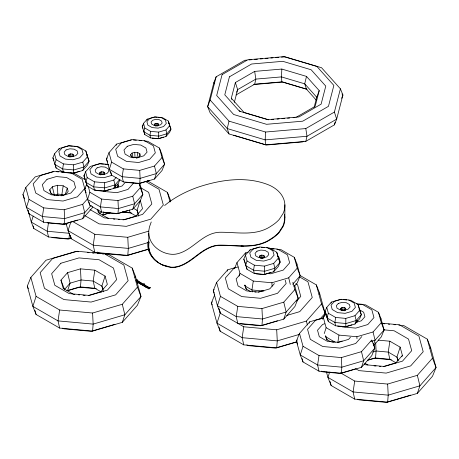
<?xml version="1.0" encoding="UTF-8"?>
<svg xmlns="http://www.w3.org/2000/svg" width="459" height="459" viewBox="0 0 459 459"><rect width="100%" height="100%" fill="white"/><g stroke="black" fill="none" stroke-linecap="round" stroke-linejoin="round"><path stroke-width="0.69" d="M246.862 60.112L244.745 60.295L216.149 76.802L210.142 100.045L229.012 121.142L265.554 132.037L265.182 139.88L265.554 144.837L305.809 141.366L334.404 124.859L336.671 119.133L342.913 95.002L340.412 88.817L321.541 67.72L284.999 56.824L281.47 57.128M231.824 99.454L231.325 98.22L235.375 82.534L254.67 71.397L281.837 69.057L281.465 76.9L281.837 81.851L306.497 89.207L316.4 100.28M57.828 195.494L57.49 185.281L63.187 185.803L67.272 188.156L68.173 191.449L65.551 194.415L61.053 195.741M53.697 171.454L35.2 176.893L25.779 187.57L22.95 194.507L26.473 207.353L29.026 213.791L43.703 222.265L64.203 224.141L64.65 218.582L64.203 209.757L82.7 204.318L87.411 198.976M72.459 146.203L68.391 145.83L59.211 148.532L54.535 153.828L52.894 157.85L56.147 168.046L63.428 172.251L73.601 173.181L73.601 164.838L82.781 162.136L87.457 156.84L85.844 150.965L78.564 146.76L73.813 146.329M33.197 216.114L31.287 222.076L33.834 228.513L48.511 236.987L69.016 238.864L69.464 233.304L47.214 231.267L31.287 222.076L28.131 210.578M80.474 268.859L67.542 272.663L70.084 283.169L67.542 290.736L80.474 286.932L81.036 279.95L80.474 268.859L94.812 270.173L105.077 276.094L107.343 284.373L100.756 291.838L88.501 295.447M78.512 251.744L75.706 251.486L45.998 260.224L30.856 277.379L27.305 286.095L32.87 306.377L36.077 314.467L59.653 328.082L92.586 331.094L93.148 324.106L92.586 313.021L122.301 304.277L137.436 287.127L132.221 268.113L108.645 254.498L105.84 254.24M103.493 164.121L99.425 163.748L90.251 166.451L85.575 171.746L83.934 175.768L87.187 185.964L94.468 190.169L104.641 191.099L104.641 182.757L113.815 180.054L116.156 177.409M86.762 184.088L84.72 189.102L87.566 199.476L89.872 205.299L101.6 212.069L117.98 213.567L118.382 208.541L117.98 200.56L132.754 196.211L140.288 187.679L139.175 183.629M66.016 223.223L68.058 230.659L71.26 238.755L94.841 252.37L127.774 255.382L128.336 248.394L127.774 237.303L148.705 231.147M131.32 139.783L116.546 144.132L109.013 152.663L106.459 158.934L109.305 169.302L111.612 175.131L123.339 181.902L139.72 183.399L140.121 178.367L139.72 170.387L154.494 166.038L162.027 157.506L159.428 148.05L147.7 141.28L144.143 140.953M157.219 117.257L154.528 117.011L147.241 119.156L143.529 123.362L142.238 126.523L144.809 134.585L150.592 137.924L158.671 138.658L158.671 132.106L165.957 129.96L169.669 125.755L168.39 121.09L162.606 117.751L158.567 117.384M259.295 247.103L250.115 249.805L245.439 255.101L243.804 259.123L247.051 269.318L254.338 273.524L264.51 274.453L264.51 266.111L273.684 263.409L278.361 258.113L276.748 252.238L269.467 248.032L266.754 247.785M235.232 267.608L227.733 269.817L216.614 282.411L220.446 296.376L237.762 306.371L236.224 316.595L237.762 323.343L261.946 325.551L262.473 318.994L261.946 308.586L283.765 302.165L294.879 289.566L292.871 282.256M214.72 294.787L211.421 302.877L216.987 323.159L220.194 331.255L243.769 344.864L276.702 347.876L277.265 340.888L276.702 329.803L306.417 321.065L321.552 303.91L316.337 284.896L300.203 275.578M341.341 373.242L341.829 367.189L341.341 357.578L361.48 351.657L371.744 340.027L374.819 348.14L371.744 355.691L361.48 367.32L341.341 373.242L319.016 371.199L303.032 361.973L300.255 354.956L296.416 340.968L299.498 333.418L309.756 321.793L323.182 317.84M341.961 299.509L340.601 299.383L331.427 302.085L326.751 307.381L325.11 311.403L328.363 321.598L335.644 325.804L345.816 326.733L345.816 318.391L354.996 315.689L359.672 310.393L358.06 304.518L350.774 300.312L348.742 300.129M367.366 360.378L375.537 357.974L376.099 350.992L375.674 342.672M326.447 372.008L327.933 377.413L331.134 385.508L354.715 399.123L387.648 402.136L388.211 395.147L387.648 384.063L417.357 375.319L432.498 358.169L427.283 339.149L403.702 325.54L401.602 325.345M147.993 242.117C146.455 251.228 152.508 259.943 160.432 263.914M148.561 242.444L148.458 247.298L149.158 250.769M148.928 242.656C147.643 250.413 151.849 258.193 158.206 262.491M25.779 187.57L29.026 199.407L43.703 207.881L42.4 216.545L43.703 222.265M48.511 222.604L47.214 231.267L48.511 236.987M54.535 153.828L56.147 159.703L63.428 163.909L62.676 168.935L63.428 172.251M63.187 185.803L61.89 194.467L62.177 195.735M71.799 156.508L72.178 153.994L70.588 153.851L69.16 154.276L68.431 155.102L68.678 156.014L70.875 156.766M30.856 277.379L36.077 296.394L59.653 310.009L58.023 320.893L59.653 328.082M85.575 171.746L87.187 177.622L94.468 181.827L93.711 186.853L94.468 190.169M102.839 174.426L103.212 171.913L101.628 171.769L100.194 172.194L99.465 173.02L99.718 173.932L100.854 174.592M72.499 221.399L94.841 234.297L93.206 245.181L94.841 252.37M88.203 186.211L89.872 192.287L101.6 199.063L100.423 206.9L101.6 212.069M94.812 270.173L93.177 281.057L94.812 288.246L101.45 292.079M115.226 187.96L115.616 185.344M109.013 152.663L111.612 162.119L123.339 168.889L122.163 176.726L123.339 181.902M136.862 158.441L137.746 152.56L134.751 152.29L132.054 153.082L130.677 154.643L131.154 156.37L133.294 157.609M143.529 123.362L144.809 128.027L150.592 131.366L149.995 135.313L150.592 137.924M157.196 126.064L157.592 123.437L155.056 123.666L154.442 124.36L154.654 125.129M218.886 308.425L220.194 313.176L243.769 326.791L242.14 337.675L243.769 344.864M245.439 255.101L247.051 260.976L254.338 265.182L253.58 270.208L254.338 273.524M248.239 252.106L245.548 252.898L236.987 262.6L239.937 273.357L253.27 281.057L251.934 289.968L252.381 291.93M262.611 258.411L263.082 255.267L261.492 255.124L260.064 255.548L259.335 256.374L259.582 257.287L260.718 257.947L262.307 258.09L263.741 257.671L264.47 256.839L264.218 255.927L263.082 255.267M299.498 333.418L303.032 346.31L319.016 355.536L317.599 364.974L319.016 371.199M326.751 307.381L328.363 313.256L335.644 317.462L334.892 322.488L335.644 325.804M337.87 342.351L338.96 335.093L326.131 327.686L323.291 317.335L326.033 314.226M343.917 310.691L344.388 307.547L342.804 307.404L341.37 307.823L340.641 308.655L340.894 309.567L342.03 310.227L343.619 310.37L345.048 309.945L345.776 309.119L345.529 308.207L344.388 307.547M340.44 372.811L354.715 381.05L353.08 391.934L354.715 399.123M378.268 340.153L389.869 341.215L388.239 352.099L389.869 359.288L395.91 362.771M148.561 242.444L148.762 241.199M235.983 94.984L254.67 84.192L255.847 79.103L254.67 71.397M305.809 141.366L306.979 136.277L305.809 128.566L334.404 112.059L340.412 88.817M229.012 121.142L227.234 128.566L229.012 133.942L265.554 144.837M281.837 69.057L306.497 76.406L304.719 83.831L306.497 89.207M216.149 76.802L213.883 82.528L207.64 106.66L210.142 112.845L229.012 133.942M234.342 102.386L237.647 89.614L235.375 82.534M314.122 107.343L316.733 97.256L319.229 90.641L306.497 76.406M319.229 90.641L315.178 106.327L296.485 117.12M334.404 124.859L335.11 122.123M29.026 199.407L26.473 207.353L42.4 216.545L64.65 218.582L84.726 212.678L91.232 205.305M56.147 159.703L54.667 164.311L62.676 168.935L73.865 169.956L83.957 166.99L89.098 161.161L85.844 150.965M72.677 156.628L73.314 154.654L72.178 153.994M65.144 194.777L67.272 188.156M36.077 296.394L32.87 306.377L58.023 320.893L93.148 324.106L124.842 314.782L140.988 296.485L135.428 276.203L132.221 268.113M86.9 156.02L87.325 154.7M70.835 222.013L68.058 230.659L93.206 245.181L128.336 248.394L149.238 242.243M87.187 177.622L85.707 182.229L93.711 186.853L104.899 187.874L114.991 184.908L119.667 179.607M89.872 192.287L87.566 199.476L100.423 206.9L118.382 208.541L134.59 203.773L142.841 194.421L140.001 184.048L139.582 185.356M103.717 174.546L104.348 172.573L103.212 171.913M111.612 162.119L109.305 169.302L122.163 176.726L140.121 178.367L156.324 173.605L164.58 164.247L161.734 153.88L159.428 148.05M116.89 187.892L118.147 183.973L118.623 185.7L117.854 187.582M144.809 128.027L143.644 131.647L149.995 135.313L158.871 136.128L166.881 133.77L170.96 129.151L168.39 121.09M138.629 157.718L139.886 153.799L137.746 152.56M105.077 276.094L101.869 286.077L103.441 291.809M157.965 125.795L158.544 123.987L157.592 123.437M169.164 125.232L169.555 124.028L168.396 123.356M161.316 155.182L161.734 153.88M134.998 277.534L135.428 276.203M170.186 201.822L170.61 200.491L167.409 192.396L147.551 180.932M220.446 296.376L217.434 305.746L220.446 313.342L219.534 310.02M220.194 313.176L216.987 323.159L242.14 337.675L277.265 340.888L299.52 334.347M239.064 276.077L239.937 273.357M247.051 260.976L245.571 265.583L253.58 270.208L264.768 271.229L274.861 268.263L280.001 262.433L276.748 252.238M263.581 257.901L264.218 255.927M296.503 265.348L296.939 263.982L294.317 257.356L280.983 249.656L276.84 249.283M319.114 294.317L319.539 292.991L316.337 284.896M303.032 346.31L300.255 354.956L317.599 364.974L341.829 367.189L363.683 360.757L374.819 348.14L373.54 343.475M328.363 313.256L326.883 317.863L334.892 322.488L346.075 323.509L356.167 320.537L361.308 314.713L358.06 304.518M324.238 333.578L326.131 327.686M344.68 310.841L345.529 308.207M329.642 372.094L327.933 377.413L353.08 391.934L388.211 395.147L419.905 385.824L436.05 367.527L430.485 347.245L427.283 339.149M359.116 309.573L359.54 308.253M380.557 319.98L380.976 318.666L378.451 312.292L365.622 304.885L363.551 304.696M389.869 341.215L400.133 347.136L396.932 357.119L397.976 360.94M430.06 348.576L430.485 347.245M58.821 149.697L59.211 148.532M73.601 173.181L82.781 170.484L83.957 166.99L82.781 162.136M64.203 224.141L82.7 218.702L84.726 212.678L82.7 204.318M116.138 145.342L116.546 144.132M103.573 212.506L102.724 215.024L110.212 212.821M104.641 191.099L113.815 188.402L114.991 184.908L113.815 180.054M146.874 120.252L147.241 119.156M117.98 213.567L132.754 209.224L134.59 203.773L132.754 196.211M158.671 138.658L165.957 136.518L166.881 133.77L165.957 129.96M139.72 183.399L154.494 179.05L156.324 173.605L154.494 166.038M92.586 331.094L122.301 322.356L124.842 314.782L122.301 304.277M227.297 271.108L227.733 269.817M245.129 254.137L245.548 252.898M249.725 250.97L250.115 249.805M264.51 274.453L273.684 271.757L274.861 268.263L273.684 263.409M261.946 325.551L283.765 319.131L286.152 312.028L298.212 298.356L294.626 285.268M309.314 323.102L309.756 321.793M331.037 303.25L331.427 302.085M345.816 326.733L354.996 324.031L356.167 320.537L354.996 315.689M361.48 367.32L363.683 360.757L361.48 351.657M373.5 344.887L375.055 340.251L384.091 330.015L380.976 318.666M387.648 402.136L417.357 393.397L419.905 385.824L417.357 375.319M210.142 100.045L207.64 106.66L227.234 128.566L265.182 139.88L306.979 136.277L336.671 119.133L334.404 112.059M341.662 98.306L342.913 95.002L341.955 93.934M137.987 281.459L137.809 280.897L137.597 281.602L136.271 281.74M236.637 92.156L237.647 89.614L255.847 79.103L281.465 76.9L304.719 83.831L316.733 97.256M73.096 156.72L73.566 155.567L73.314 154.654M104.13 174.638L104.6 173.491L104.348 172.573M92.638 206.762L92.121 208.025L82.7 218.702M119.897 179.653L118.491 183.101L113.815 188.402M216.614 282.411L213.28 290.593L217.434 305.746L236.224 316.595L262.473 318.994L286.152 312.028L283.765 302.165M234.606 268.435L236.987 262.6M264 257.992L264.47 256.839M322.528 319.212L323.291 317.335M323.073 318.248L325.104 313.273L319.539 292.991M345.311 310.273L345.776 309.119M356.827 322.344L357.59 320.474L356.459 321.753M401.895 356.66L402.405 355.415L400.133 347.136M144.734 285.234L143.575 285.957L145.537 285.578M151.235 221.972L149.41 227.067L148.791 230.797L148.745 246.317M149.129 287.695L147.655 288.309L148.745 287.655M73.566 155.567L72.838 156.399L71.403 156.817M54.713 195.408L50.628 193.05L49.727 189.762L52.349 186.79L57.49 185.281M82.781 170.484L87.457 165.183L89.098 161.161L87.457 156.84M84.869 174.713L83.934 175.768L85.104 178.855M107.377 157.896L106.459 158.934L107.618 161.998M85.638 188.064L84.72 189.102L86.114 192.78M143.145 125.496L142.238 126.523L142.881 128.222M104.6 173.491L103.872 174.317L102.919 174.598M111.606 174.724L110.745 175.705L103.958 177.702L96.442 177.013L91.054 173.904L89.866 169.56L93.32 165.647L100.108 163.651L107.624 164.339L108.823 165.028M158.143 125.45L158.757 124.756L158.544 123.987M118.623 185.7L117.246 187.255L114.549 188.052M125.318 182.292L122.042 186.004L115.611 187.897L114.182 187.765M165.957 136.518L169.669 132.307L170.96 129.151L169.669 125.755M101.548 211.674L99.689 213.779L98.169 209.769M133.592 183.049L127.963 189.424L116.919 192.671L104.675 191.552L103.504 190.881M72.883 293.984L63.222 288.407L60.949 280.133L67.542 272.663M154.494 179.05L162.027 170.518L164.58 164.247L162.027 157.506M132.754 209.224L140.288 200.692L142.841 194.421L140.288 187.679M122.301 322.356L137.436 305.201L140.988 296.485L137.436 287.127M214.21 289.537L213.28 290.593L214.233 293.1M212.345 301.827L211.421 302.877L212.184 304.879M239.85 274.746L236.138 278.952L238.055 285.951L246.735 290.96L258.853 292.067L269.789 288.854L274.43 283.593M273.684 271.757L278.361 266.455L280.001 262.433L278.361 258.113M253.27 281.057L271.9 282.755L288.705 277.815L297.266 268.113L294.317 257.356M292.664 284.287L300.175 275.779L296.939 263.982M294.11 286.485L297.266 282.91L300.175 275.779L297.266 268.113M296.606 301.127L300.76 296.422L297.581 284.827L295.78 283.788M283.765 319.131L294.879 306.537L298.212 298.356L294.879 289.566M297.346 339.918L296.416 340.968L297.604 344.089M320.032 319.022L325.104 313.273L321.552 303.91M354.996 324.031L359.672 318.735L361.308 314.713L359.672 310.393M350.446 337.245L348.582 339.367L338.484 342.334L327.296 341.312L319.286 336.688L317.519 330.228L322.66 324.398L324.679 323.807M361.807 336.573L355.714 343.481L340.062 348.088L322.717 346.499L310.301 339.333L307.553 329.315L315.528 320.284L323.693 317.88M338.96 335.093L356.884 336.734L373.052 331.977L381.291 322.643L378.451 312.292M373.511 345.696L381.291 336.877L384.091 330.015L381.291 322.643M402.405 355.415L395.813 362.88L383.563 366.489M417.357 393.397L432.498 376.242L436.05 367.527L432.498 358.169M148.527 288.631L149.651 287.736L150.609 287.69L148.968 288.636M145.56 285.819L144.465 286.468L145.738 286.02M149.077 288.866L148.544 288.826M303.967 141.183L302.739 141.894L266.53 145.01L233.66 135.21M136.92 281.017L136.019 280.219L136.65 279.852L138.113 280.415L136.621 279.554M138.291 282.721L137.31 282.996L139.375 281.803C141.165 282.061 139.347 284.046 138.308 282.864M142.583 283.914L141.085 284.517L143.346 284.15M144.201 284.832L142.692 285.441L144.734 285.148M147.764 287.432L146.696 287.753L148.188 286.892L149.164 287.529M163.542 137.149L158.137 138.738L152.141 138.193M79.705 171.287L72.924 173.278L65.402 172.595L64.208 171.901M136.289 157.879L138.985 157.087L140.362 155.526L139.886 153.799M110.745 189.206L103.958 191.202L96.442 190.514L95.242 189.819M149.703 180.307L138.658 183.554L126.414 182.435M77.399 220.085L63.032 224.313L47.105 222.856M102.782 214.795L109.489 212.821M127.963 210.474L116.919 213.728L104.675 212.603L103.504 211.932M123.006 219.93L135.939 216.126L142.531 208.661L140.259 200.382L137.057 210.365L138.629 216.097M71.265 238.032L67.846 239.036L51.913 237.578M69.016 238.864L71.07 238.261M148.785 248.985L126.3 255.594L99.115 253.11L97.291 252.054M127.774 255.382L149.382 249.025M66.922 290.702L79 287.15L96.315 288.734M238.049 266.983L233.981 268.182L225.346 277.965L228.318 288.814L241.773 296.583L260.563 298.298L277.511 293.312L286.152 283.524L285.217 280.133M270.609 272.56L263.827 274.551L256.306 273.868L255.112 273.174M114.962 324.295L91.117 331.312L63.927 328.822L62.711 328.122M258.142 292.073L263.535 290.49M286.812 315.442L299.756 311.632L312.252 297.472L307.949 281.774L299.434 276.857M277.511 320.766L260.563 325.758L241.773 324.037L240.55 323.331M356.207 322.316L361.325 320.807L364.911 316.744L363.677 312.24L359.334 309.733M351.921 324.84L345.139 326.831L337.617 326.148M297.03 341.68L275.234 348.094L248.044 345.604L246.827 344.904M276.702 347.876L296.962 341.915M337.21 342.523L342.184 341.06M370.964 341.456L375.055 340.251L373.052 331.977M372.674 351.996L376.099 350.992L388.239 352.099L396.932 357.119L398.16 360.229M368.02 359.971L374.062 358.192L391.378 359.776M355.714 368.829L340.062 373.431L322.717 371.842L321.478 371.13M410.702 395.136L386.174 402.354L358.99 399.864L357.773 399.164M175.183 267.046C191.828 264.332 201.461 246.127 218.834 245.14C236.322 244.831 255.514 249.598 271.068 238.737A49.526 28.596 0 0 0 275.429 235.61A48.797 28.171 0 0 0 278.923 232.208L282.801 226.218A54.891 31.694 0 0 0 284.414 216.482M136.581 281.912L137.562 281.803L137.671 282.543L137.907 281.769L139.129 281.66L137.941 281.574M248.979 59.928L251.807 59.687M254.63 59.44L257.459 59.2M260.282 58.953L262.399 58.775M265.227 58.528L268.05 58.287M270.873 58.041L272.996 57.863M275.819 57.616L278.642 57.375M254.67 84.192L281.837 81.851M253.735 84.536L282.813 82.029L307.1 89.27M271.498 119.57L273.593 119.386M277.075 119.088L279.164 118.91M281.946 118.669L284.735 118.428M287.523 118.187L289.612 118.009M293.094 117.705L295.183 117.527M265.554 132.037L305.809 128.566M241.038 246.041L243.264 246.122M148.268 287.271L148.739 287.437M157.477 125.726L154.058 125.416L151.608 123.999L151.068 122.025L152.64 120.247L155.721 119.34L159.141 119.65L161.591 121.067L162.13 123.041L160.558 124.819L156.944 125.806L155.607 125.68M150.592 131.366L158.671 132.106M133.46 139.978L136.306 140.236M139.157 140.5L141.292 140.695M104.853 164.247L108.244 164.557M123.339 168.889L139.72 170.387M63.428 163.909L73.601 164.838M63.87 172.102L54.868 171.282L40.501 175.504L33.18 183.801L35.699 192.998L47.105 199.585L63.032 201.036L77.399 196.813L84.726 188.517L82.201 179.32L70.795 172.739M66.641 172.354L68.024 172.481M56.526 171.712L58.643 171.907M61.472 172.165L62.889 172.291M72.08 173.135L74.197 173.324L85.208 179.681M94.468 181.827L104.641 182.757M101.6 199.063L117.98 200.56M56.136 195.54L58.276 195.735M122.484 211.846L129.995 212.534L136.03 216.017M122.496 212.196L131.498 213.022M43.703 207.881L64.203 209.757M113.448 219.058L114.813 219.184M118.227 219.494L119.592 219.62M63.359 223.963L66.894 224.285M261.326 247.292L264.717 247.602M269.129 248.285L277.483 249.053L287.449 254.808L289.652 262.846L283.255 270.099L270.695 273.793L266.518 273.409M272.009 248.841L274.08 249.03M94.841 234.297L127.774 237.303M254.338 265.182L264.51 266.111M87.623 252.576L89.023 252.702M92.523 253.024L93.929 253.15M97.428 253.471L98.834 253.603M102.334 253.919L103.74 254.051M263.908 291.063L251.934 289.968L244.624 285.745M343.315 299.629L346.706 299.939M254.779 292.027L256.128 292.148M356.614 303.783L362.254 304.3L371.847 309.836L373.965 317.571L367.808 324.547L355.725 328.105L342.328 326.883L341.129 326.188M359.414 304.317L362.174 304.569M80.474 286.932L94.812 288.246M237.762 306.371L261.946 308.586M335.644 317.462L345.816 318.391M73.486 294.334L74.851 294.46M78.265 294.77L79.631 294.896M83.045 295.206L85.093 295.395M382.003 323.205L399.428 324.8L418.895 336.034L423.198 351.732L410.702 365.892L386.174 373.104L358.99 370.62L355.949 368.864M383.38 323.681L384.785 323.807M388.285 324.129L389.691 324.255M393.891 324.645L395.297 324.771M398.796 325.092L400.202 325.219M383.758 329.832L394.143 330.784L408.521 339.086L411.706 350.682L402.474 361.141L384.355 366.471L364.274 364.635M59.653 310.009L92.586 313.021M243.769 326.791L276.702 329.803M331.691 342.018L333.762 342.207M375.537 357.974L389.869 359.288M319.016 355.536L341.341 357.578M374.01 365.875L376.059 366.064M379.467 366.374L380.832 366.5M354.715 381.05L387.648 384.063M168.637 266.633L161.907 264.619M268.716 119.805L244.056 112.455L231.325 98.22M163.743 265.486L170.656 267.132A13.059 7.539 0 0 0 175.183 267.04M162.475 264.946L166.766 266.587L171.023 267.339A13.059 7.539 0 0 0 175.556 267.258C192.195 264.55 201.828 246.334 219.201 245.353C236.689 245.031 255.881 249.811 271.435 238.95A49.526 28.596 0 0 0 277.064 234.71A48.797 28.171 0 0 0 279.29 232.426L283.174 226.43A54.891 31.694 0 0 0 284.62 215.523L284.396 214.364M160.684 264.023L162.842 265.159M159.497 263.374L161.614 264.562M277.798 256.633L278.963 257.304L280.242 261.986M145.635 181.552L159.015 189.28L163.324 204.978L150.827 219.138L126.3 226.35L99.115 223.866L84.513 215.437M140.861 187.834L148.647 192.332L151.831 203.928L142.6 214.387L124.481 219.718L104.4 217.876L90.021 209.579M133.328 208.214L137.057 210.365L138.039 212.856M250.746 291.654L245.932 288.877L244.865 284.993L246.535 289.388M325.442 336.608L335.225 342.259M330.446 341.634L326.561 339.39L325.574 335.804L327.233 340.176M364.922 363.281L367.94 365.025M108.674 218.622L98.41 212.695L97.463 209.247M63.589 195.448L61.89 194.467L57.937 194.105L54.369 195.155L52.349 186.79M140.569 283.186L141.401 283.668M146.174 286.422L147.006 286.904M141.458 283.943L140.345 283.301A0.683 0.396 0 0 0 140.161 283.817A0.683 0.396 0 0 0 141.039 283.966M147.064 287.179L145.951 286.536A0.683 0.396 0 0 0 145.767 287.053A0.683 0.396 0 0 0 146.645 287.202M159.296 263.225C154.643 260.396 150.759 256.036 149.158 250.763M140.993 283.903L141.217 284.075A1.067 0.614 0 0 1 139.811 283.513A1.067 0.614 0 0 1 141.297 282.968A1.067 0.614 0 0 1 141.63 283.966M239.363 110.602L240.286 111.635M103.103 289.187L101.869 286.077L93.177 281.057L81.036 279.95L70.084 283.169L64.507 289.491L60.949 280.133M340.641 308.655L341.112 309.888M325.11 311.403L326.515 315.109M259.335 256.374L259.8 257.608M243.804 259.123L245.439 263.443M154.442 124.36L154.872 125.491M130.677 154.643L131.607 157.093M99.465 173.02L100.165 174.868M68.431 155.102L69.131 156.949M52.894 157.85L53.835 160.323M49.727 189.762L51.374 194.105M22.95 194.507L24.597 198.85M27.305 286.095L28.32 288.768M213.883 82.528L214.296 83.813M326.928 316.377L328.363 321.598M330.015 381.435L331.134 385.508M302.102 358.582L303.032 361.973M246.156 266.054L247.051 269.318M219.075 327.175L220.194 331.255M167.409 192.396L170.014 201.903M143.707 130.585L144.809 134.585M110.682 171.752L111.612 175.131M85.931 181.397L87.187 185.964M88.943 201.926L89.872 205.299M55.43 165.435L56.147 168.046M70.33 235.358L71.26 238.755M33.111 225.885L33.834 228.513M28.119 210.503L29.026 213.791M34.959 310.393L36.077 314.467M341.37 307.823L342.041 310.594M306.417 321.065L307.369 325.001M288.705 277.815L290.306 284.431M260.064 255.548L260.735 258.319M155.056 123.666L155.67 126.208M132.054 153.082L133.219 157.896M100.194 172.194L100.865 174.965M69.16 154.276L69.831 157.047M129.404 209.918L129.995 212.534M148.745 233.224C149.232 244.664 160.18 253.259 171.023 254.246A13.059 7.539 0 0 0 175.556 254.166C192.195 251.457 201.828 233.247 219.201 232.265C236.689 231.944 255.881 236.718 271.435 225.862A49.526 28.596 0 0 0 277.064 221.617A48.797 28.171 0 0 0 279.29 219.333L283.174 213.337A54.891 31.694 0 0 0 284.62 202.43C283.685 196.595 279.755 191.661 274.981 188.379A38.172 22.038 0 0 0 269.869 185.425C246.959 175.654 220.624 179.595 197.703 187.295A109.844 63.417 0 0 0 164.649 205.546M356.884 336.734L356.987 338.748M342.804 307.404L342.965 310.605M271.9 282.755L272.078 286.25M261.492 255.124L261.659 258.325M156.255 123.31L156.393 125.995M134.751 152.29L135.021 157.609M101.628 171.769L101.755 174.328M70.588 153.851L70.749 157.053M284.873 204.794L284.873 217.887M140.511 283.157A0.654 0.379 0 0 1 141.441 283.151A0.654 0.379 0 0 1 141.429 283.691M142.565 283.892A0.7 0.402 0 0 1 143.478 284.121M144.218 284.867A0.7 0.402 0 0 1 144.906 284.959A0.7 0.402 0 0 1 145.096 285.355M145.044 285.32A0.763 0.442 0 0 1 145.933 285.515A0.763 0.442 0 0 1 145.801 286.055M146.846 287.345A1.067 0.614 0 0 1 145.417 286.749A1.067 0.614 0 0 1 146.903 286.204A1.067 0.614 0 0 1 147.236 287.202M146.117 286.393A0.654 0.379 0 0 1 147.046 286.387A0.654 0.379 0 0 1 147.035 286.927M147.787 287.437A0.838 0.482 0 0 1 148.263 287.254M138.538 282.704C140.23 283.782 140.184 280.988 138.543 282.687M222.093 74.622L216.688 95.524L233.66 114.503L266.53 124.303L302.739 121.182L328.46 106.333L333.865 85.426L316.894 66.446L284.023 56.646L247.814 59.768L222.093 74.622M229.437 76.808L224.778 94.829L239.409 111.187L267.74 119.633L298.947 116.942L321.116 104.141L325.775 86.126L311.145 69.768L282.813 61.322L251.607 64.008L229.437 76.808M62.286 147.729L58.827 151.642L60.02 155.985L65.402 159.095L72.924 159.778L79.705 157.787L83.165 153.868L81.972 149.525L76.59 146.421L69.068 145.732L62.286 147.729M66.085 149.921L64.134 152.13L64.805 154.574L67.84 156.33L72.08 156.714L75.907 155.59L77.858 153.381L77.187 150.936L74.151 149.181L69.911 148.796L66.085 149.921M47.047 179.285L42.326 184.638L43.955 190.571L51.31 194.817L61.586 195.758L70.852 193.032L75.574 187.679L73.945 181.747L66.589 177.501L56.319 176.56L47.047 179.285M97.119 167.839L95.174 170.048L95.845 172.498L98.88 174.248L103.12 174.638L106.947 173.508L108.892 171.305L108.221 168.855L105.186 167.099L100.946 166.715L97.119 167.839M121.337 142.875L115.708 149.25L117.647 156.324L126.414 161.384L138.658 162.503L149.703 159.25L155.331 152.876L153.392 145.807L144.625 140.747L132.381 139.628L121.337 142.875M149.657 118.525L146.897 121.646L147.85 125.106L152.141 127.585L158.137 128.136L163.542 126.541L166.301 123.419L165.349 119.96L161.057 117.481L155.062 116.93L149.657 118.525M127.263 146.295L123.982 150.007L125.112 154.126L130.218 157.07L137.344 157.724L143.776 155.831L147.058 152.118L145.928 148.005L140.821 145.055L133.695 144.401L127.263 146.295M52.653 258.486L40.157 272.646L44.466 288.344L63.927 299.578L91.117 302.062L115.639 294.85L128.136 280.69L123.832 264.992L104.371 253.758L77.181 251.268L52.653 258.486M60.886 263.236L51.655 273.696L54.833 285.291L69.211 293.594L89.293 295.43L107.412 290.099L116.643 279.64L113.465 268.045L99.087 259.742L79 257.906L60.886 263.236M253.19 249.002L249.736 252.915L250.924 257.258L256.306 260.368L263.827 261.051L270.609 259.06L274.069 255.141L272.875 250.798L267.494 247.694L259.972 247.005L253.19 249.002M256.988 251.193L255.038 253.402L255.709 255.847L258.75 257.602L262.99 257.992L266.811 256.862L268.762 254.653L268.09 252.209L265.055 250.453L260.815 250.069L256.988 251.193M334.502 301.282L331.042 305.195L332.236 309.538L337.617 312.648L345.139 313.331L351.921 311.34L355.375 307.421L354.187 303.078L348.806 299.974L341.284 299.285L334.502 301.282M338.3 303.474L336.349 305.683L337.021 308.127L340.056 309.882L344.296 310.267L348.123 309.142L350.074 306.933L349.397 304.489L346.361 302.733L342.121 302.349L338.3 303.474M143.547 284.213L142.049 285.073L143.799 284.356L143.547 284.213M144.115 283.88L143.822 284.052L144.367 284.029L144.115 283.88"/></g></svg>
